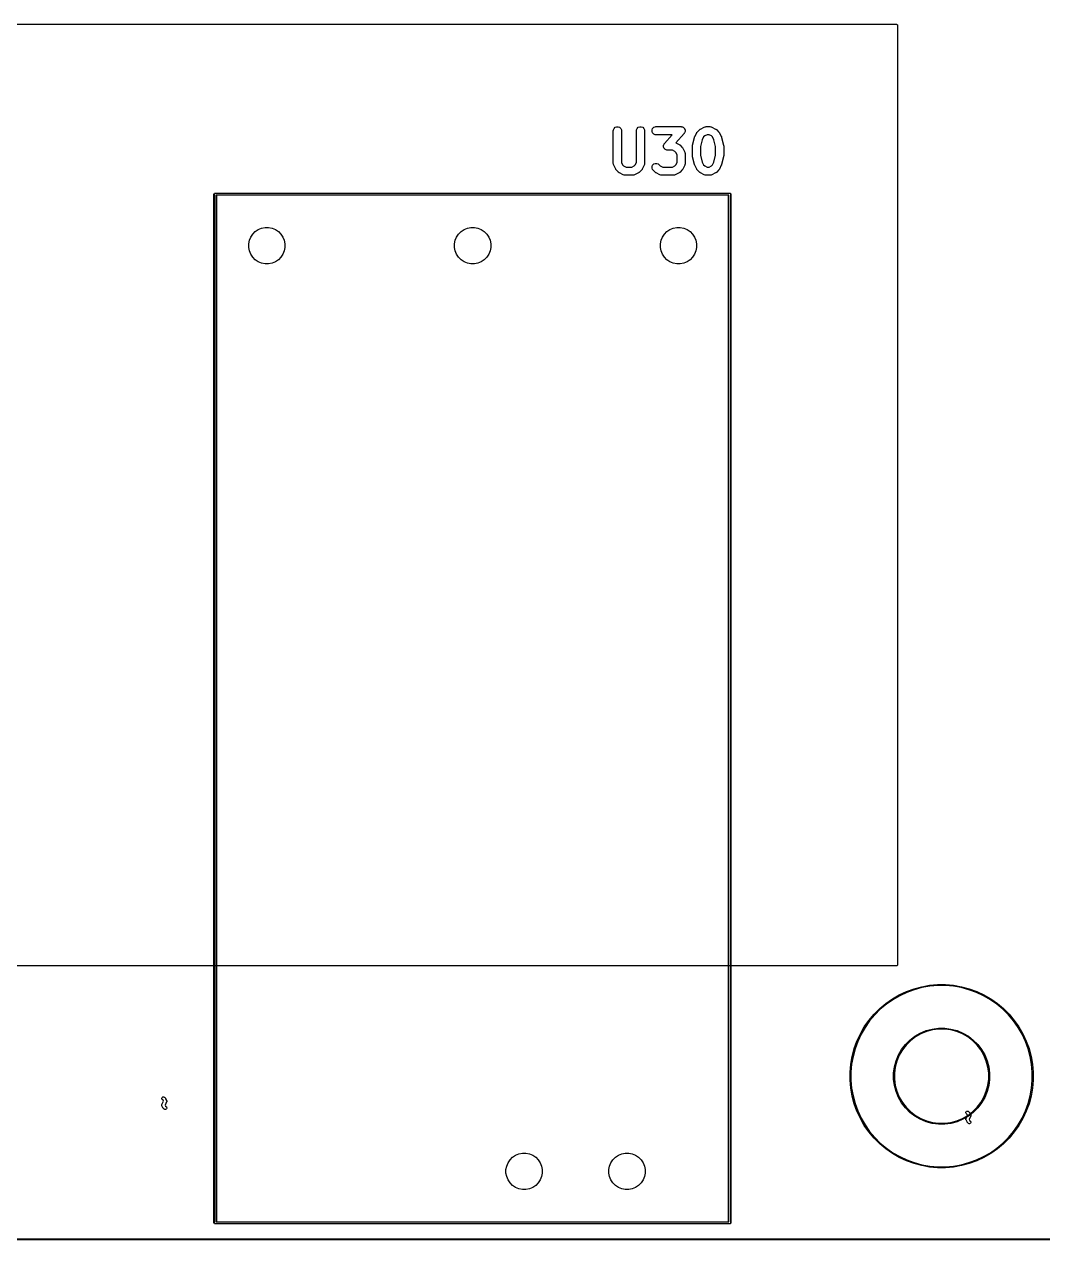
# Model space of a CAD drawing. Header units: inches. Extents: x 0.38 to 8.15, y -7.81 to -0.59.
# Drawn here: x 2.569 to 4.548, y -7.814 to -5.451 of the extents above; entities that cross this region are included whole.
import ezdxf

# ---------------------------------------------------------------- set-up
doc = ezdxf.new("R2010")
doc.units = ezdxf.units.IN
doc.header["$MEASUREMENT"] = 0
for name, color, linetype, true_color in [('B.Cu', 153, 'CONTINUOUS', 0x4d7fc4), ('B.Silkscreen', 31, 'CONTINUOUS', 0xe8b2a7), ('Edge.Cuts', 254, 'CONTINUOUS', 0xd0d2cd), ('F.Courtyard', 6, 'CONTINUOUS', 0xff26e2), ('F.Cu', 13, 'CONTINUOUS', 0xc83434), ('F.Fab', 9, 'CONTINUOUS', 0xafafaf), ('F.Silkscreen', 41, 'CONTINUOUS', 0xf2eda1), ('User.2', 161, 'CONTINUOUS', 0x5994dc)]:
    doc.layers.add(name, color=color, linetype=linetype, true_color=true_color)

msp = doc.modelspace()

# ---------------------------------------------------------------- linework, layer by layer
at = {"layer": 'B.Cu', "linetype": 'CONTINUOUS'}
for p, q in [((3.0089, -5.8644), (3.0128, -5.8586)), ((3.0128, -5.8586), (3.0177, -5.8537)), ((3.0177, -5.8537), (3.0235, -5.8499)), ((3.0235, -5.8499), (3.0299, -5.8472)), ((3.0299, -5.8472), (3.0367, -5.8458)), ((3.0367, -5.8458), (3.0436, -5.8458)), ((3.0436, -5.8458), (3.0504, -5.8472)), ((3.0504, -5.8472), (3.0569, -5.8499)), ((3.0569, -5.8499), (3.0626, -5.8537)), ((3.0626, -5.8537), (3.0675, -5.8586)), ((3.0675, -5.8586), (3.0714, -5.8644)), ((3.4089, -5.8644), (3.4128, -5.8586)), ((3.4128, -5.8586), (3.4177, -5.8537)), ((3.4177, -5.8537), (3.4235, -5.8499)), ((3.4235, -5.8499), (3.4299, -5.8472)), ((3.4299, -5.8472), (3.4367, -5.8458)), ((3.4367, -5.8458), (3.4436, -5.8458)), ((3.4436, -5.8458), (3.4504, -5.8472)), ((3.4504, -5.8472), (3.4569, -5.8499)), ((3.4569, -5.8499), (3.4626, -5.8537)), ((3.4626, -5.8537), (3.4675, -5.8586)), ((3.4675, -5.8586), (3.4714, -5.8644)), ((3.8089, -5.8644), (3.8128, -5.8586)), ((3.8128, -5.8586), (3.8177, -5.8537)), ((3.8177, -5.8537), (3.8235, -5.8499)), ((3.8235, -5.8499), (3.8299, -5.8472)), ((3.8299, -5.8472), (3.8367, -5.8458)), ((3.8367, -5.8458), (3.8436, -5.8458)), ((3.8436, -5.8458), (3.8504, -5.8472)), ((3.8504, -5.8472), (3.8569, -5.8499)), ((3.8569, -5.8499), (3.8626, -5.8537)), ((3.8626, -5.8537), (3.8675, -5.8586)), ((3.8675, -5.8586), (3.8714, -5.8644)), ((3.0049, -5.8776), (3.0063, -5.8708)), ((3.0049, -5.8846), (3.0049, -5.8776)), ((3.0063, -5.8708), (3.0089, -5.8644)), ((3.0714, -5.8644), (3.0741, -5.8708)), ((3.0741, -5.8708), (3.0754, -5.8776)), ((3.0754, -5.8776), (3.0754, -5.8846)), ((3.4049, -5.8776), (3.4063, -5.8708)), ((3.4049, -5.8846), (3.4049, -5.8776)), ((3.4063, -5.8708), (3.4089, -5.8644)), ((3.4714, -5.8644), (3.4741, -5.8708)), ((3.4741, -5.8708), (3.4754, -5.8776)), ((3.4754, -5.8776), (3.4754, -5.8846)), ((3.8049, -5.8776), (3.8063, -5.8708)), ((3.8049, -5.8846), (3.8049, -5.8776)), ((3.8063, -5.8708), (3.8089, -5.8644)), ((3.8714, -5.8644), (3.8741, -5.8708)), ((3.8741, -5.8708), (3.8754, -5.8776)), ((3.8754, -5.8776), (3.8754, -5.8846)), ((3.0063, -5.8914), (3.0049, -5.8846)), ((3.0089, -5.8978), (3.0063, -5.8914)), ((3.0128, -5.9036), (3.0089, -5.8978)), ((3.0177, -5.9085), (3.0128, -5.9036)), ((3.0675, -5.9036), (3.0626, -5.9085)), ((3.0714, -5.8978), (3.0675, -5.9036)), ((3.0741, -5.8914), (3.0714, -5.8978)), ((3.0754, -5.8846), (3.0741, -5.8914)), ((3.4063, -5.8914), (3.4049, -5.8846)), ((3.4089, -5.8978), (3.4063, -5.8914)), ((3.4128, -5.9036), (3.4089, -5.8978)), ((3.4177, -5.9085), (3.4128, -5.9036)), ((3.4675, -5.9036), (3.4626, -5.9085)), ((3.4714, -5.8978), (3.4675, -5.9036)), ((3.4741, -5.8914), (3.4714, -5.8978)), ((3.4754, -5.8846), (3.4741, -5.8914)), ((3.8063, -5.8914), (3.8049, -5.8846)), ((3.8089, -5.8978), (3.8063, -5.8914)), ((3.8128, -5.9036), (3.8089, -5.8978)), ((3.8177, -5.9085), (3.8128, -5.9036)), ((3.8675, -5.9036), (3.8626, -5.9085)), ((3.8714, -5.8978), (3.8675, -5.9036)), ((3.8741, -5.8914), (3.8714, -5.8978)), ((3.8754, -5.8846), (3.8741, -5.8914)), ((3.0235, -5.9124), (3.0177, -5.9085)), ((3.0299, -5.915), (3.0235, -5.9124)), ((3.0367, -5.9164), (3.0299, -5.915)), ((3.0436, -5.9164), (3.0367, -5.9164)), ((3.0504, -5.915), (3.0436, -5.9164)), ((3.0569, -5.9124), (3.0504, -5.915)), ((3.0626, -5.9085), (3.0569, -5.9124)), ((3.4235, -5.9124), (3.4177, -5.9085)), ((3.4299, -5.915), (3.4235, -5.9124)), ((3.4367, -5.9164), (3.4299, -5.915)), ((3.4436, -5.9164), (3.4367, -5.9164)), ((3.4504, -5.915), (3.4436, -5.9164)), ((3.4569, -5.9124), (3.4504, -5.915)), ((3.4626, -5.9085), (3.4569, -5.9124)), ((3.8235, -5.9124), (3.8177, -5.9085)), ((3.8299, -5.915), (3.8235, -5.9124)), ((3.8367, -5.9164), (3.8299, -5.915)), ((3.8436, -5.9164), (3.8367, -5.9164)), ((3.8504, -5.915), (3.8436, -5.9164)), ((3.8569, -5.9124), (3.8504, -5.915)), ((3.8626, -5.9085), (3.8569, -5.9124)), ((3.5128, -7.6586), (3.5177, -7.6537)), ((3.5177, -7.6537), (3.5235, -7.6499)), ((3.5235, -7.6499), (3.5299, -7.6472)), ((3.5299, -7.6472), (3.5367, -7.6458)), ((3.5367, -7.6458), (3.5436, -7.6458)), ((3.5436, -7.6458), (3.5504, -7.6472)), ((3.5504, -7.6472), (3.5569, -7.6499)), ((3.5569, -7.6499), (3.5626, -7.6537)), ((3.5626, -7.6537), (3.5675, -7.6586)), ((3.7128, -7.6586), (3.7177, -7.6537)), ((3.7177, -7.6537), (3.7235, -7.6499)), ((3.7235, -7.6499), (3.7299, -7.6472)), ((3.7299, -7.6472), (3.7367, -7.6458)), ((3.7367, -7.6458), (3.7436, -7.6458)), ((3.7436, -7.6458), (3.7504, -7.6472)), ((3.7504, -7.6472), (3.7569, -7.6499)), ((3.7569, -7.6499), (3.7626, -7.6537)), ((3.7626, -7.6537), (3.7675, -7.6586)), ((3.5049, -7.6776), (3.5063, -7.6708)), ((3.5049, -7.6846), (3.5049, -7.6776)), ((3.5063, -7.6708), (3.5089, -7.6644)), ((3.5089, -7.6644), (3.5128, -7.6586)), ((3.5675, -7.6586), (3.5714, -7.6644)), ((3.5714, -7.6644), (3.5741, -7.6708)), ((3.5741, -7.6708), (3.5754, -7.6776)), ((3.5754, -7.6776), (3.5754, -7.6846)), ((3.7049, -7.6776), (3.7063, -7.6708)), ((3.7049, -7.6846), (3.7049, -7.6776)), ((3.7063, -7.6708), (3.7089, -7.6644)), ((3.7089, -7.6644), (3.7128, -7.6586)), ((3.7675, -7.6586), (3.7714, -7.6644)), ((3.7714, -7.6644), (3.7741, -7.6708)), ((3.7741, -7.6708), (3.7754, -7.6776)), ((3.7754, -7.6776), (3.7754, -7.6846)), ((3.5063, -7.6914), (3.5049, -7.6846)), ((3.5089, -7.6978), (3.5063, -7.6914)), ((3.5128, -7.7036), (3.5089, -7.6978)), ((3.5177, -7.7085), (3.5128, -7.7036)), ((3.5675, -7.7036), (3.5626, -7.7085)), ((3.5714, -7.6978), (3.5675, -7.7036)), ((3.5741, -7.6914), (3.5714, -7.6978)), ((3.5754, -7.6846), (3.5741, -7.6914)), ((3.7063, -7.6914), (3.7049, -7.6846)), ((3.7089, -7.6978), (3.7063, -7.6914)), ((3.7128, -7.7036), (3.7089, -7.6978)), ((3.7177, -7.7085), (3.7128, -7.7036)), ((3.7675, -7.7036), (3.7626, -7.7085)), ((3.7714, -7.6978), (3.7675, -7.7036)), ((3.7741, -7.6914), (3.7714, -7.6978)), ((3.7754, -7.6846), (3.7741, -7.6914)), ((3.5235, -7.7124), (3.5177, -7.7085)), ((3.5299, -7.715), (3.5235, -7.7124)), ((3.5367, -7.7164), (3.5299, -7.715)), ((3.5436, -7.7164), (3.5367, -7.7164)), ((3.5504, -7.715), (3.5436, -7.7164)), ((3.5569, -7.7124), (3.5504, -7.715)), ((3.5626, -7.7085), (3.5569, -7.7124)), ((3.7235, -7.7124), (3.7177, -7.7085)), ((3.7299, -7.715), (3.7235, -7.7124)), ((3.7367, -7.7164), (3.7299, -7.715)), ((3.7436, -7.7164), (3.7367, -7.7164)), ((3.7504, -7.715), (3.7436, -7.7164)), ((3.7569, -7.7124), (3.7504, -7.715)), ((3.7626, -7.7085), (3.7569, -7.7124))]:
    msp.add_line(p, q, dxfattribs=at)
at = {"layer": 'B.Silkscreen', "linetype": 'CONTINUOUS'}
for p, q in [((2.9374, -5.7811), (2.9376, -5.7803)), ((2.9374, -7.7811), (2.9374, -5.7811)), ((2.9376, -5.7803), (2.9386, -5.7793)), ((2.9386, -5.7793), (2.9394, -5.7791)), ((2.9394, -5.7791), (3.9394, -5.7791)), ((2.9413, -5.7831), (2.9413, -7.7791)), ((3.9374, -5.7831), (2.9413, -5.7831)), ((3.9374, -7.7791), (3.9374, -5.7831)), ((3.9394, -5.7791), (3.9401, -5.7793)), ((3.9401, -5.7793), (3.9412, -5.7803)), ((3.9412, -5.7803), (3.9413, -5.7811)), ((3.9413, -5.7811), (3.9413, -7.7811)), ((2.9376, -7.7819), (2.9374, -7.7811)), ((2.9386, -7.7829), (2.9376, -7.7819)), ((2.9394, -7.7831), (2.9386, -7.7829)), ((3.9394, -7.7831), (2.9394, -7.7831)), ((2.9413, -7.7791), (3.9374, -7.7791)), ((3.9401, -7.7829), (3.9394, -7.7831)), ((3.9412, -7.7819), (3.9401, -7.7829)), ((3.9413, -7.7811), (3.9412, -7.7819))]:
    msp.add_line(p, q, dxfattribs=at)
at = {"layer": 'Edge.Cuts', "linetype": 'CONTINUOUS'}
for p, q in [((4.2899, -7.4258), (4.2996, -7.4183)), ((4.3006, -7.4198), (4.2911, -7.4271)), ((4.2996, -7.4183), (4.3102, -7.4122)), ((4.311, -7.4138), (4.3006, -7.4198)), ((4.3102, -7.4122), (4.3215, -7.4075)), ((4.3221, -7.4092), (4.311, -7.4138)), ((4.3215, -7.4075), (4.3333, -7.4044)), ((4.3337, -7.4061), (4.3221, -7.4092)), ((4.3333, -7.4044), (4.3455, -7.4028)), ((4.3456, -7.4045), (4.3337, -7.4061)), ((4.3455, -7.4028), (4.3577, -7.4028)), ((4.3576, -7.4045), (4.3456, -7.4045)), ((4.3695, -7.4061), (4.3576, -7.4045)), ((4.3577, -7.4028), (4.3698, -7.4044)), ((4.3811, -7.4092), (4.3695, -7.4061)), ((4.3698, -7.4044), (4.3816, -7.4075)), ((4.3921, -7.4138), (4.3811, -7.4092)), ((4.3816, -7.4075), (4.3929, -7.4122)), ((4.4025, -7.4198), (4.3921, -7.4138)), ((4.3929, -7.4122), (4.4035, -7.4183)), ((4.4121, -7.4271), (4.4025, -7.4198)), ((4.4035, -7.4183), (4.4132, -7.4258)), ((4.2738, -7.4441), (4.2813, -7.4344)), ((4.2826, -7.4356), (4.2753, -7.4451)), ((4.2813, -7.4344), (4.2899, -7.4258)), ((4.2911, -7.4271), (4.2826, -7.4356)), ((4.4205, -7.4356), (4.4121, -7.4271)), ((4.4132, -7.4258), (4.4219, -7.4344)), ((4.4278, -7.4451), (4.4205, -7.4356)), ((4.4219, -7.4344), (4.4293, -7.4441)), ((4.2599, -7.4778), (4.263, -7.466)), ((4.2647, -7.4666), (4.2616, -7.4782)), ((4.263, -7.466), (4.2677, -7.4547)), ((4.2693, -7.4555), (4.2647, -7.4666)), ((4.2677, -7.4547), (4.2738, -7.4441)), ((4.2753, -7.4451), (4.2693, -7.4555)), ((4.4338, -7.4555), (4.4278, -7.4451)), ((4.4293, -7.4441), (4.4354, -7.4547)), ((4.4384, -7.4666), (4.4338, -7.4555)), ((4.4354, -7.4547), (4.4401, -7.466)), ((4.4415, -7.4782), (4.4384, -7.4666)), ((4.4401, -7.466), (4.4433, -7.4778)), ((4.2583, -7.4899), (4.2599, -7.4778)), ((4.2583, -7.4901), (4.2583, -7.4899)), ((4.2583, -7.5022), (4.2583, -7.4901)), ((4.2616, -7.4782), (4.26, -7.4901)), ((4.26, -7.4901), (4.26, -7.5021)), ((4.4431, -7.4901), (4.4415, -7.4782)), ((4.4431, -7.5021), (4.4431, -7.4901)), ((4.4433, -7.4778), (4.4449, -7.4899)), ((4.4449, -7.4899), (4.4449, -7.5022)), ((4.2599, -7.5143), (4.2583, -7.5022)), ((4.263, -7.5261), (4.2599, -7.5143)), ((4.26, -7.5021), (4.2616, -7.514)), ((4.2616, -7.514), (4.2647, -7.5255)), ((4.4384, -7.5255), (4.4415, -7.514)), ((4.4433, -7.5143), (4.4401, -7.5261)), ((4.4415, -7.514), (4.4431, -7.5021)), ((4.4449, -7.5022), (4.4433, -7.5143)), ((4.2677, -7.5374), (4.263, -7.5261)), ((4.2647, -7.5255), (4.2693, -7.5366)), ((4.2738, -7.548), (4.2677, -7.5374)), ((4.2693, -7.5366), (4.2753, -7.547)), ((4.4278, -7.547), (4.4338, -7.5366)), ((4.4354, -7.5374), (4.4293, -7.548)), ((4.4338, -7.5366), (4.4384, -7.5255)), ((4.4401, -7.5261), (4.4354, -7.5374)), ((4.2813, -7.5577), (4.2738, -7.548)), ((4.2753, -7.547), (4.2826, -7.5565)), ((4.2899, -7.5664), (4.2813, -7.5577)), ((4.2826, -7.5565), (4.2911, -7.565)), ((4.4121, -7.565), (4.4205, -7.5565)), ((4.4219, -7.5577), (4.4132, -7.5664)), ((4.4205, -7.5565), (4.4278, -7.547)), ((4.4293, -7.548), (4.4219, -7.5577)), ((4.2996, -7.5738), (4.2899, -7.5664)), ((4.2911, -7.565), (4.3006, -7.5723)), ((4.3102, -7.5799), (4.2996, -7.5738)), ((4.3006, -7.5723), (4.311, -7.5783)), ((4.3215, -7.5846), (4.3102, -7.5799)), ((4.311, -7.5783), (4.3221, -7.5829)), ((4.3333, -7.5878), (4.3215, -7.5846)), ((4.3221, -7.5829), (4.3337, -7.586)), ((4.3695, -7.586), (4.3811, -7.5829)), ((4.3816, -7.5846), (4.3698, -7.5878)), ((4.3811, -7.5829), (4.3921, -7.5783)), ((4.3929, -7.5799), (4.3816, -7.5846)), ((4.3921, -7.5783), (4.4025, -7.5723)), ((4.4035, -7.5738), (4.3929, -7.5799)), ((4.4025, -7.5723), (4.4121, -7.565)), ((4.4132, -7.5664), (4.4035, -7.5738)), ((4.3455, -7.5894), (4.3333, -7.5878)), ((4.3337, -7.586), (4.3456, -7.5876)), ((4.3577, -7.5894), (4.3455, -7.5894)), ((4.3456, -7.5876), (4.3576, -7.5876)), ((4.3576, -7.5876), (4.3695, -7.586)), ((4.3698, -7.5878), (4.3577, -7.5894)), ((8.1083, -7.814), (0.5906, -7.814)), ((0.5915, -7.812), (8.1073, -7.812))]:
    msp.add_line(p, q, dxfattribs=at)
at = {"layer": 'F.Courtyard', "linetype": 'CONTINUOUS'}
for p, q in [((4.298, -7.3262), (4.313, -7.3221)), ((4.3134, -7.3239), (4.2985, -7.3279)), ((4.313, -7.3221), (4.3283, -7.3194)), ((4.3286, -7.3212), (4.3134, -7.3239)), ((4.3283, -7.3194), (4.3438, -7.3181)), ((4.3439, -7.3199), (4.3286, -7.3212)), ((4.3438, -7.3181), (4.3593, -7.3181)), ((4.3593, -7.3199), (4.3439, -7.3199)), ((4.3593, -7.3181), (4.3748, -7.3194)), ((4.3746, -7.3212), (4.3593, -7.3199)), ((4.3897, -7.3239), (4.3746, -7.3212)), ((4.3748, -7.3194), (4.3901, -7.3221)), ((4.4046, -7.3279), (4.3897, -7.3239)), ((4.3901, -7.3221), (4.4051, -7.3262)), ((4.2431, -7.3547), (4.2559, -7.3458)), ((4.2568, -7.3473), (4.2442, -7.3562)), ((4.2559, -7.3458), (4.2693, -7.338)), ((4.2701, -7.3396), (4.2568, -7.3473)), ((4.2693, -7.338), (4.2834, -7.3315)), ((4.2841, -7.3331), (4.2701, -7.3396)), ((4.2834, -7.3315), (4.298, -7.3262)), ((4.2985, -7.3279), (4.2841, -7.3331)), ((4.4191, -7.3331), (4.4046, -7.3279)), ((4.4051, -7.3262), (4.4197, -7.3315)), ((4.433, -7.3396), (4.4191, -7.3331)), ((4.4197, -7.3315), (4.4338, -7.338)), ((4.4463, -7.3473), (4.433, -7.3396)), ((4.4338, -7.338), (4.4473, -7.3458)), ((4.4589, -7.3562), (4.4463, -7.3473)), ((4.4473, -7.3458), (4.46, -7.3547)), ((4.2202, -7.3757), (4.2312, -7.3647)), ((4.2324, -7.366), (4.2216, -7.3769)), ((4.2312, -7.3647), (4.2431, -7.3547)), ((4.2442, -7.3562), (4.2324, -7.366)), ((4.4707, -7.366), (4.4589, -7.3562)), ((4.46, -7.3547), (4.4719, -7.3647)), ((4.4816, -7.3769), (4.4707, -7.366)), ((4.4719, -7.3647), (4.4829, -7.3757)), ((4.2013, -7.4003), (4.2102, -7.3876)), ((4.2117, -7.3887), (4.2028, -7.4013)), ((4.2102, -7.3876), (4.2202, -7.3757)), ((4.2216, -7.3769), (4.2117, -7.3887)), ((4.4915, -7.3887), (4.4816, -7.3769)), ((4.4829, -7.3757), (4.4929, -7.3876)), ((4.5003, -7.4013), (4.4915, -7.3887)), ((4.4929, -7.3876), (4.5018, -7.4003)), ((4.187, -7.4279), (4.1936, -7.4138)), ((4.1952, -7.4146), (4.1886, -7.4286)), ((4.1936, -7.4138), (4.2013, -7.4003)), ((4.2028, -7.4013), (4.1952, -7.4146)), ((4.508, -7.4146), (4.5003, -7.4013)), ((4.5018, -7.4003), (4.5096, -7.4138)), ((4.5145, -7.4286), (4.508, -7.4146)), ((4.5096, -7.4138), (4.5162, -7.4279)), ((4.1776, -7.4575), (4.1817, -7.4425)), ((4.1834, -7.443), (4.1794, -7.4579)), ((4.1817, -7.4425), (4.187, -7.4279)), ((4.1886, -7.4286), (4.1834, -7.443)), ((4.5198, -7.443), (4.5145, -7.4286)), ((4.5162, -7.4279), (4.5215, -7.4425)), ((4.5237, -7.4579), (4.5198, -7.443)), ((4.5215, -7.4425), (4.5255, -7.4575)), ((4.1749, -7.4728), (4.1776, -7.4575)), ((4.1794, -7.4579), (4.1767, -7.473)), ((4.5264, -7.473), (4.5237, -7.4579)), ((4.5255, -7.4575), (4.5282, -7.4728)), ((4.1736, -7.4883), (4.1749, -7.4728)), ((4.1736, -7.4884), (4.1736, -7.4883)), ((4.1736, -7.5038), (4.1736, -7.4884)), ((4.1767, -7.473), (4.1754, -7.4884)), ((4.1754, -7.4884), (4.1754, -7.5038)), ((4.5278, -7.4884), (4.5264, -7.473)), ((4.5278, -7.5038), (4.5278, -7.4884)), ((4.5282, -7.4728), (4.5296, -7.4883)), ((4.5296, -7.4883), (4.5296, -7.5038)), ((4.1749, -7.5193), (4.1736, -7.5038)), ((4.1754, -7.5038), (4.1767, -7.5191)), ((4.5264, -7.5191), (4.5278, -7.5038)), ((4.5296, -7.5038), (4.5282, -7.5193)), ((4.1776, -7.5346), (4.1749, -7.5193)), ((4.1767, -7.5191), (4.1794, -7.5342)), ((4.1817, -7.5496), (4.1776, -7.5346)), ((4.1794, -7.5342), (4.1834, -7.5491)), ((4.5198, -7.5491), (4.5237, -7.5342)), ((4.5255, -7.5346), (4.5215, -7.5496)), ((4.5237, -7.5342), (4.5264, -7.5191)), ((4.5282, -7.5193), (4.5255, -7.5346)), ((4.187, -7.5642), (4.1817, -7.5496)), ((4.1834, -7.5491), (4.1886, -7.5635)), ((4.5145, -7.5635), (4.5198, -7.5491)), ((4.5215, -7.5496), (4.5162, -7.5642)), ((4.1936, -7.5783), (4.187, -7.5642)), ((4.1886, -7.5635), (4.1952, -7.5775)), ((4.2013, -7.5918), (4.1936, -7.5783)), ((4.1952, -7.5775), (4.2028, -7.5908)), ((4.5003, -7.5908), (4.508, -7.5775)), ((4.5096, -7.5783), (4.5018, -7.5918)), ((4.508, -7.5775), (4.5145, -7.5635)), ((4.5162, -7.5642), (4.5096, -7.5783)), ((4.2102, -7.6045), (4.2013, -7.5918)), ((4.2028, -7.5908), (4.2117, -7.6034)), ((4.2202, -7.6164), (4.2102, -7.6045)), ((4.2117, -7.6034), (4.2216, -7.6152)), ((4.4816, -7.6152), (4.4915, -7.6034)), ((4.4929, -7.6045), (4.4829, -7.6164)), ((4.4915, -7.6034), (4.5003, -7.5908)), ((4.5018, -7.5918), (4.4929, -7.6045)), ((4.2312, -7.6274), (4.2202, -7.6164)), ((4.2216, -7.6152), (4.2324, -7.6261)), ((4.2431, -7.6374), (4.2312, -7.6274)), ((4.2324, -7.6261), (4.2442, -7.636)), ((4.4589, -7.636), (4.4707, -7.6261)), ((4.4719, -7.6274), (4.46, -7.6374)), ((4.4707, -7.6261), (4.4816, -7.6152)), ((4.4829, -7.6164), (4.4719, -7.6274)), ((4.2559, -7.6463), (4.2431, -7.6374)), ((4.2442, -7.636), (4.2568, -7.6448)), ((4.2693, -7.6541), (4.2559, -7.6463)), ((4.2568, -7.6448), (4.2701, -7.6525)), ((4.2834, -7.6607), (4.2693, -7.6541)), ((4.2701, -7.6525), (4.2841, -7.659)), ((4.4191, -7.659), (4.433, -7.6525)), ((4.4338, -7.6541), (4.4197, -7.6607)), ((4.433, -7.6525), (4.4463, -7.6448)), ((4.4473, -7.6463), (4.4338, -7.6541)), ((4.4463, -7.6448), (4.4589, -7.636)), ((4.46, -7.6374), (4.4473, -7.6463)), ((4.298, -7.666), (4.2834, -7.6607)), ((4.2841, -7.659), (4.2985, -7.6642)), ((4.313, -7.67), (4.298, -7.666)), ((4.2985, -7.6642), (4.3134, -7.6682)), ((4.3283, -7.6727), (4.313, -7.67)), ((4.3134, -7.6682), (4.3286, -7.6709)), ((4.3438, -7.674), (4.3283, -7.6727)), ((4.3286, -7.6709), (4.3439, -7.6722)), ((4.3593, -7.674), (4.3438, -7.674)), ((4.3439, -7.6722), (4.3593, -7.6722)), ((4.3593, -7.6722), (4.3746, -7.6709)), ((4.3748, -7.6727), (4.3593, -7.674)), ((4.3746, -7.6709), (4.3897, -7.6682)), ((4.3901, -7.67), (4.3748, -7.6727)), ((4.3897, -7.6682), (4.4046, -7.6642)), ((4.4051, -7.666), (4.3901, -7.67)), ((4.4046, -7.6642), (4.4191, -7.659)), ((4.4197, -7.6607), (4.4051, -7.666))]:
    msp.add_line(p, q, dxfattribs=at)
at = {"layer": 'F.Cu', "linetype": 'CONTINUOUS'}
for p, q in [((3.0089, -5.8644), (3.0128, -5.8586)), ((3.0128, -5.8586), (3.0177, -5.8537)), ((3.0177, -5.8537), (3.0235, -5.8499)), ((3.0235, -5.8499), (3.0299, -5.8472)), ((3.0299, -5.8472), (3.0367, -5.8458)), ((3.0367, -5.8458), (3.0436, -5.8458)), ((3.0436, -5.8458), (3.0504, -5.8472)), ((3.0504, -5.8472), (3.0569, -5.8499)), ((3.0569, -5.8499), (3.0626, -5.8537)), ((3.0626, -5.8537), (3.0675, -5.8586)), ((3.0675, -5.8586), (3.0714, -5.8644)), ((3.4089, -5.8644), (3.4128, -5.8586)), ((3.4128, -5.8586), (3.4177, -5.8537)), ((3.4177, -5.8537), (3.4235, -5.8499)), ((3.4235, -5.8499), (3.4299, -5.8472)), ((3.4299, -5.8472), (3.4367, -5.8458)), ((3.4367, -5.8458), (3.4436, -5.8458)), ((3.4436, -5.8458), (3.4504, -5.8472)), ((3.4504, -5.8472), (3.4569, -5.8499)), ((3.4569, -5.8499), (3.4626, -5.8537)), ((3.4626, -5.8537), (3.4675, -5.8586)), ((3.4675, -5.8586), (3.4714, -5.8644)), ((3.8089, -5.8644), (3.8128, -5.8586)), ((3.8128, -5.8586), (3.8177, -5.8537)), ((3.8177, -5.8537), (3.8235, -5.8499)), ((3.8235, -5.8499), (3.8299, -5.8472)), ((3.8299, -5.8472), (3.8367, -5.8458)), ((3.8367, -5.8458), (3.8436, -5.8458)), ((3.8436, -5.8458), (3.8504, -5.8472)), ((3.8504, -5.8472), (3.8569, -5.8499)), ((3.8569, -5.8499), (3.8626, -5.8537)), ((3.8626, -5.8537), (3.8675, -5.8586)), ((3.8675, -5.8586), (3.8714, -5.8644)), ((3.0049, -5.8776), (3.0063, -5.8708)), ((3.0049, -5.8846), (3.0049, -5.8776)), ((3.0063, -5.8708), (3.0089, -5.8644)), ((3.0714, -5.8644), (3.0741, -5.8708)), ((3.0741, -5.8708), (3.0754, -5.8776)), ((3.0754, -5.8776), (3.0754, -5.8846)), ((3.4049, -5.8776), (3.4063, -5.8708)), ((3.4049, -5.8846), (3.4049, -5.8776)), ((3.4063, -5.8708), (3.4089, -5.8644)), ((3.4714, -5.8644), (3.4741, -5.8708)), ((3.4741, -5.8708), (3.4754, -5.8776)), ((3.4754, -5.8776), (3.4754, -5.8846)), ((3.8049, -5.8776), (3.8063, -5.8708)), ((3.8049, -5.8846), (3.8049, -5.8776)), ((3.8063, -5.8708), (3.8089, -5.8644)), ((3.8714, -5.8644), (3.8741, -5.8708)), ((3.8741, -5.8708), (3.8754, -5.8776)), ((3.8754, -5.8776), (3.8754, -5.8846)), ((3.0063, -5.8914), (3.0049, -5.8846)), ((3.0089, -5.8978), (3.0063, -5.8914)), ((3.0128, -5.9036), (3.0089, -5.8978)), ((3.0177, -5.9085), (3.0128, -5.9036)), ((3.0675, -5.9036), (3.0626, -5.9085)), ((3.0714, -5.8978), (3.0675, -5.9036)), ((3.0741, -5.8914), (3.0714, -5.8978)), ((3.0754, -5.8846), (3.0741, -5.8914)), ((3.4063, -5.8914), (3.4049, -5.8846)), ((3.4089, -5.8978), (3.4063, -5.8914)), ((3.4128, -5.9036), (3.4089, -5.8978)), ((3.4177, -5.9085), (3.4128, -5.9036)), ((3.4675, -5.9036), (3.4626, -5.9085)), ((3.4714, -5.8978), (3.4675, -5.9036)), ((3.4741, -5.8914), (3.4714, -5.8978)), ((3.4754, -5.8846), (3.4741, -5.8914)), ((3.8063, -5.8914), (3.8049, -5.8846)), ((3.8089, -5.8978), (3.8063, -5.8914)), ((3.8128, -5.9036), (3.8089, -5.8978)), ((3.8177, -5.9085), (3.8128, -5.9036)), ((3.8675, -5.9036), (3.8626, -5.9085)), ((3.8714, -5.8978), (3.8675, -5.9036)), ((3.8741, -5.8914), (3.8714, -5.8978)), ((3.8754, -5.8846), (3.8741, -5.8914)), ((3.0235, -5.9124), (3.0177, -5.9085)), ((3.0299, -5.915), (3.0235, -5.9124)), ((3.0367, -5.9164), (3.0299, -5.915)), ((3.0436, -5.9164), (3.0367, -5.9164)), ((3.0504, -5.915), (3.0436, -5.9164)), ((3.0569, -5.9124), (3.0504, -5.915)), ((3.0626, -5.9085), (3.0569, -5.9124)), ((3.4235, -5.9124), (3.4177, -5.9085)), ((3.4299, -5.915), (3.4235, -5.9124)), ((3.4367, -5.9164), (3.4299, -5.915)), ((3.4436, -5.9164), (3.4367, -5.9164)), ((3.4504, -5.915), (3.4436, -5.9164)), ((3.4569, -5.9124), (3.4504, -5.915)), ((3.4626, -5.9085), (3.4569, -5.9124)), ((3.8235, -5.9124), (3.8177, -5.9085)), ((3.8299, -5.915), (3.8235, -5.9124)), ((3.8367, -5.9164), (3.8299, -5.915)), ((3.8436, -5.9164), (3.8367, -5.9164)), ((3.8504, -5.915), (3.8436, -5.9164)), ((3.8569, -5.9124), (3.8504, -5.915)), ((3.8626, -5.9085), (3.8569, -5.9124)), ((3.5128, -7.6586), (3.5177, -7.6537)), ((3.5177, -7.6537), (3.5235, -7.6499)), ((3.5235, -7.6499), (3.5299, -7.6472)), ((3.5299, -7.6472), (3.5367, -7.6458)), ((3.5367, -7.6458), (3.5436, -7.6458)), ((3.5436, -7.6458), (3.5504, -7.6472)), ((3.5504, -7.6472), (3.5569, -7.6499)), ((3.5569, -7.6499), (3.5626, -7.6537)), ((3.5626, -7.6537), (3.5675, -7.6586)), ((3.7128, -7.6586), (3.7177, -7.6537)), ((3.7177, -7.6537), (3.7235, -7.6499)), ((3.7235, -7.6499), (3.7299, -7.6472)), ((3.7299, -7.6472), (3.7367, -7.6458)), ((3.7367, -7.6458), (3.7436, -7.6458)), ((3.7436, -7.6458), (3.7504, -7.6472)), ((3.7504, -7.6472), (3.7569, -7.6499)), ((3.7569, -7.6499), (3.7626, -7.6537)), ((3.7626, -7.6537), (3.7675, -7.6586)), ((3.5049, -7.6776), (3.5063, -7.6708)), ((3.5049, -7.6846), (3.5049, -7.6776)), ((3.5063, -7.6708), (3.5089, -7.6644)), ((3.5089, -7.6644), (3.5128, -7.6586)), ((3.5675, -7.6586), (3.5714, -7.6644)), ((3.5714, -7.6644), (3.5741, -7.6708)), ((3.5741, -7.6708), (3.5754, -7.6776)), ((3.5754, -7.6776), (3.5754, -7.6846)), ((3.7049, -7.6776), (3.7063, -7.6708)), ((3.7049, -7.6846), (3.7049, -7.6776)), ((3.7063, -7.6708), (3.7089, -7.6644)), ((3.7089, -7.6644), (3.7128, -7.6586)), ((3.7675, -7.6586), (3.7714, -7.6644)), ((3.7714, -7.6644), (3.7741, -7.6708)), ((3.7741, -7.6708), (3.7754, -7.6776)), ((3.7754, -7.6776), (3.7754, -7.6846)), ((3.5063, -7.6914), (3.5049, -7.6846)), ((3.5089, -7.6978), (3.5063, -7.6914)), ((3.5128, -7.7036), (3.5089, -7.6978)), ((3.5177, -7.7085), (3.5128, -7.7036)), ((3.5675, -7.7036), (3.5626, -7.7085)), ((3.5714, -7.6978), (3.5675, -7.7036)), ((3.5741, -7.6914), (3.5714, -7.6978)), ((3.5754, -7.6846), (3.5741, -7.6914)), ((3.7063, -7.6914), (3.7049, -7.6846)), ((3.7089, -7.6978), (3.7063, -7.6914)), ((3.7128, -7.7036), (3.7089, -7.6978)), ((3.7177, -7.7085), (3.7128, -7.7036)), ((3.7675, -7.7036), (3.7626, -7.7085)), ((3.7714, -7.6978), (3.7675, -7.7036)), ((3.7741, -7.6914), (3.7714, -7.6978)), ((3.7754, -7.6846), (3.7741, -7.6914)), ((3.5235, -7.7124), (3.5177, -7.7085)), ((3.5299, -7.715), (3.5235, -7.7124)), ((3.5367, -7.7164), (3.5299, -7.715)), ((3.5436, -7.7164), (3.5367, -7.7164)), ((3.5504, -7.715), (3.5436, -7.7164)), ((3.5569, -7.7124), (3.5504, -7.715)), ((3.5626, -7.7085), (3.5569, -7.7124)), ((3.7235, -7.7124), (3.7177, -7.7085)), ((3.7299, -7.715), (3.7235, -7.7124)), ((3.7367, -7.7164), (3.7299, -7.715)), ((3.7436, -7.7164), (3.7367, -7.7164)), ((3.7504, -7.715), (3.7436, -7.7164)), ((3.7569, -7.7124), (3.7504, -7.715)), ((3.7626, -7.7085), (3.7569, -7.7124))]:
    msp.add_line(p, q, dxfattribs=at)
at = {"layer": 'F.Fab', "linetype": 'CONTINUOUS'}
for p, q in [((2.836, -7.5386), (2.8365, -7.5376)), ((2.8365, -7.5376), (2.8373, -7.5367)), ((2.8373, -7.5367), (2.8383, -7.5363)), ((2.8383, -7.5363), (2.8395, -7.5363)), ((2.8395, -7.5363), (2.8406, -7.5367)), ((2.8406, -7.5367), (2.841, -7.5371)), ((2.841, -7.5371), (2.8429, -7.539)), ((2.836, -7.5398), (2.836, -7.5386)), ((2.8365, -7.5408), (2.836, -7.5398)), ((2.836, -7.552), (2.8361, -7.5518)), ((2.836, -7.5523), (2.836, -7.552)), ((2.836, -7.5527), (2.836, -7.5523)), ((2.8361, -7.5529), (2.836, -7.5527)), ((2.8361, -7.5515), (2.8363, -7.551)), ((2.8361, -7.5518), (2.8361, -7.5515)), ((2.8361, -7.5531), (2.8361, -7.5529)), ((2.8363, -7.5536), (2.8361, -7.5531)), ((2.8363, -7.551), (2.8394, -7.5448)), ((2.8382, -7.5574), (2.8363, -7.5536)), ((2.8368, -7.5413), (2.8365, -7.5408)), ((2.8384, -7.5428), (2.8368, -7.5413)), ((2.8383, -7.5576), (2.8382, -7.5574)), ((2.8383, -7.5577), (2.8383, -7.5576)), ((2.8384, -7.5578), (2.8383, -7.5577)), ((2.8394, -7.5448), (2.8384, -7.5428)), ((2.8385, -7.5579), (2.8384, -7.5578)), ((2.8387, -7.5582), (2.8385, -7.5579)), ((2.8385, -7.5579), (2.8385, -7.5579)), ((2.8406, -7.56), (2.8387, -7.5582)), ((2.841, -7.5604), (2.8406, -7.56)), ((2.8421, -7.5608), (2.841, -7.5604)), ((2.8432, -7.5608), (2.8421, -7.5608)), ((2.8453, -7.5461), (2.8422, -7.5523)), ((2.8422, -7.5523), (2.8432, -7.5543)), ((2.8429, -7.539), (2.8431, -7.5392)), ((2.8431, -7.5392), (2.8431, -7.5393)), ((2.8431, -7.5393), (2.8432, -7.5394)), ((2.8432, -7.5394), (2.8433, -7.5394)), ((2.8432, -7.5543), (2.8448, -7.5559)), ((2.8443, -7.5604), (2.8432, -7.5608)), ((2.8433, -7.5394), (2.8433, -7.5395)), ((2.8433, -7.5395), (2.8434, -7.5398)), ((2.8434, -7.5398), (2.8453, -7.5435)), ((2.8451, -7.5596), (2.8443, -7.5604)), ((2.8448, -7.5559), (2.8451, -7.5563)), ((2.8451, -7.5563), (2.8456, -7.5574)), ((2.8456, -7.5585), (2.8451, -7.5596)), ((2.8453, -7.5435), (2.8455, -7.544)), ((2.8455, -7.5456), (2.8453, -7.5461)), ((2.8455, -7.544), (2.8455, -7.5443)), ((2.8455, -7.5443), (2.8456, -7.5445)), ((2.8456, -7.5452), (2.8455, -7.5454)), ((2.8455, -7.5454), (2.8455, -7.5456)), ((2.8456, -7.5445), (2.8456, -7.5448)), ((2.8456, -7.5448), (2.8456, -7.5452)), ((2.8456, -7.5574), (2.8456, -7.5585)), ((4.3988, -7.5662), (4.3993, -7.5651)), ((4.3988, -7.5673), (4.3988, -7.5662)), ((4.3993, -7.5684), (4.3988, -7.5673)), ((4.3988, -7.5795), (4.3989, -7.5793)), ((4.3988, -7.5799), (4.3988, -7.5795)), ((4.3988, -7.5803), (4.3988, -7.5799)), ((4.3989, -7.5805), (4.3988, -7.5803)), ((4.3989, -7.5791), (4.3991, -7.5786)), ((4.3989, -7.5793), (4.3989, -7.5791)), ((4.3989, -7.5807), (4.3989, -7.5805)), ((4.3991, -7.5812), (4.3989, -7.5807)), ((4.3991, -7.5786), (4.4022, -7.5724)), ((4.401, -7.585), (4.3991, -7.5812)), ((4.3993, -7.5651), (4.4001, -7.5643)), ((4.3996, -7.5688), (4.3993, -7.5684)), ((4.4012, -7.5704), (4.3996, -7.5688)), ((4.4001, -7.5643), (4.4011, -7.5639)), ((4.4011, -7.5852), (4.401, -7.585)), ((4.4011, -7.5639), (4.4023, -7.5639)), ((4.4011, -7.5853), (4.4011, -7.5852)), ((4.4012, -7.5854), (4.4011, -7.5853)), ((4.4022, -7.5724), (4.4012, -7.5704)), ((4.4013, -7.5854), (4.4012, -7.5854)), ((4.4013, -7.5855), (4.4013, -7.5854)), ((4.4015, -7.5857), (4.4013, -7.5855)), ((4.4034, -7.5876), (4.4015, -7.5857)), ((4.4023, -7.5639), (4.4034, -7.5643)), ((4.4034, -7.5643), (4.4038, -7.5647)), ((4.4038, -7.5647), (4.4057, -7.5665)), ((4.4081, -7.5737), (4.405, -7.5799)), ((4.405, -7.5799), (4.406, -7.5819)), ((4.4057, -7.5665), (4.4059, -7.5668)), ((4.4059, -7.5668), (4.4059, -7.5668)), ((4.4059, -7.5668), (4.406, -7.5669)), ((4.406, -7.5669), (4.406, -7.567)), ((4.406, -7.567), (4.4061, -7.5671)), ((4.406, -7.5819), (4.4076, -7.5834)), ((4.4061, -7.5671), (4.4062, -7.5673)), ((4.4062, -7.5673), (4.4081, -7.5711)), ((4.4076, -7.5834), (4.4079, -7.5839)), ((4.4079, -7.5839), (4.4084, -7.5849)), ((4.4081, -7.5711), (4.4083, -7.5716)), ((4.4083, -7.5732), (4.4081, -7.5737)), ((4.4083, -7.5716), (4.4083, -7.5718)), ((4.4083, -7.5718), (4.4084, -7.572)), ((4.4084, -7.5728), (4.4083, -7.573)), ((4.4083, -7.573), (4.4083, -7.5732)), ((4.4084, -7.572), (4.4084, -7.5724)), ((4.4084, -7.5724), (4.4084, -7.5728)), ((4.4084, -7.5849), (4.4084, -7.5861)), ((4.4038, -7.588), (4.4034, -7.5876)), ((4.4049, -7.5884), (4.4038, -7.588)), ((4.406, -7.5884), (4.4049, -7.5884)), ((4.4071, -7.588), (4.406, -7.5884)), ((4.4079, -7.5871), (4.4071, -7.588)), ((4.4084, -7.5861), (4.4079, -7.5871))]:
    msp.add_line(p, q, dxfattribs=at)
at = {"layer": 'F.Silkscreen', "linetype": 'CONTINUOUS'}
for p, q in [((3.7135, -5.6577), (3.7137, -5.6561)), ((3.7135, -5.7214), (3.7135, -5.6577)), ((3.7137, -5.6561), (3.7149, -5.6533)), ((3.7149, -5.6533), (3.717, -5.6511)), ((3.717, -5.6511), (3.7199, -5.6499)), ((3.7199, -5.6499), (3.7229, -5.6499)), ((3.7229, -5.6499), (3.7258, -5.6511)), ((3.7258, -5.6511), (3.728, -5.6533)), ((3.728, -5.6533), (3.7291, -5.6561)), ((3.7291, -5.6561), (3.7293, -5.6577)), ((3.7293, -5.6577), (3.7293, -5.7195)), ((3.7585, -5.6577), (3.7587, -5.6561)), ((3.7585, -5.7195), (3.7585, -5.6577)), ((3.7587, -5.6561), (3.7599, -5.6533)), ((3.7599, -5.6533), (3.762, -5.6511)), ((3.762, -5.6511), (3.7649, -5.6499)), ((3.7649, -5.6499), (3.7679, -5.6499)), ((3.7679, -5.6499), (3.7708, -5.6511)), ((3.7708, -5.6511), (3.773, -5.6533)), ((3.773, -5.6533), (3.7741, -5.6561)), ((3.7741, -5.6561), (3.7743, -5.6577)), ((3.7743, -5.6577), (3.7743, -5.7214)), ((3.7887, -5.6561), (3.7899, -5.6533)), ((3.7887, -5.6592), (3.7887, -5.6561)), ((3.7899, -5.662), (3.7887, -5.6592)), ((3.7899, -5.6533), (3.792, -5.6511)), ((3.792, -5.6642), (3.7899, -5.662)), ((3.792, -5.6511), (3.7949, -5.6499)), ((3.7949, -5.6654), (3.792, -5.6642)), ((3.7949, -5.6499), (3.7964, -5.6498)), ((3.7964, -5.6655), (3.7949, -5.6654)), ((3.7964, -5.6498), (3.8451, -5.6498)), ((3.8278, -5.6655), (3.7964, -5.6655)), ((3.813, -5.6825), (3.8278, -5.6655)), ((3.8511, -5.6628), (3.835, -5.6813)), ((3.8451, -5.6498), (3.846, -5.6499)), ((3.846, -5.6499), (3.8462, -5.6498)), ((3.8462, -5.6498), (3.8463, -5.6499)), ((3.8463, -5.6499), (3.8467, -5.6499)), ((3.8467, -5.6499), (3.8479, -5.6504)), ((3.8479, -5.6504), (3.8491, -5.6508)), ((3.8491, -5.6508), (3.8493, -5.651)), ((3.8493, -5.651), (3.8495, -5.6511)), ((3.8495, -5.6511), (3.8504, -5.652)), ((3.8504, -5.652), (3.8514, -5.6529)), ((3.8515, -5.6622), (3.8511, -5.6628)), ((3.8514, -5.6529), (3.8515, -5.6531)), ((3.8515, -5.6531), (3.8517, -5.6533)), ((3.8517, -5.662), (3.8515, -5.6622)), ((3.8517, -5.6533), (3.8522, -5.6545)), ((3.852, -5.6616), (3.8517, -5.6619)), ((3.8517, -5.6619), (3.8517, -5.662)), ((3.8524, -5.6604), (3.852, -5.6616)), ((3.8522, -5.6545), (3.8527, -5.6556)), ((3.8529, -5.6592), (3.8524, -5.6604)), ((3.8527, -5.6556), (3.8528, -5.6559)), ((3.8528, -5.6559), (3.8529, -5.6561)), ((3.8529, -5.6561), (3.8529, -5.6574)), ((3.8529, -5.6574), (3.853, -5.6587)), ((3.853, -5.6587), (3.8529, -5.6589)), ((3.8529, -5.6589), (3.8529, -5.6592)), ((3.8675, -5.6857), (3.8713, -5.6707)), ((3.8713, -5.6706), (3.8715, -5.6699)), ((3.8713, -5.6707), (3.8713, -5.6706)), ((3.8713, -5.6706), (3.8713, -5.6706)), ((3.8715, -5.6699), (3.8718, -5.6693)), ((3.8718, -5.6691), (3.8756, -5.6616)), ((3.8718, -5.6692), (3.8718, -5.6691)), ((3.8718, -5.6693), (3.8718, -5.6692)), ((3.8756, -5.6616), (3.876, -5.661)), ((3.876, -5.661), (3.8761, -5.6608)), ((3.8761, -5.6608), (3.8763, -5.6606)), ((3.8763, -5.6606), (3.8764, -5.6603)), ((3.8764, -5.6603), (3.8766, -5.6602)), ((3.8766, -5.6602), (3.8771, -5.6596)), ((3.8771, -5.6596), (3.8808, -5.6558)), ((3.8808, -5.6558), (3.8814, -5.6553)), ((3.8814, -5.6553), (3.8816, -5.6552)), ((3.8816, -5.6552), (3.8818, -5.655)), ((3.8818, -5.655), (3.882, -5.6549)), ((3.882, -5.6549), (3.8822, -5.6548)), ((3.8822, -5.6548), (3.8829, -5.6544)), ((3.8829, -5.6544), (3.8904, -5.6506)), ((3.8891, -5.6698), (3.8863, -5.6754)), ((3.8911, -5.6679), (3.8891, -5.6698)), ((3.8904, -5.6506), (3.8918, -5.6501)), ((3.8957, -5.6655), (3.8911, -5.6679)), ((3.8918, -5.6501), (3.8921, -5.65)), ((3.8921, -5.65), (3.8924, -5.6499)), ((3.8924, -5.6499), (3.8939, -5.6498)), ((3.8939, -5.6498), (3.9014, -5.6498)), ((3.8995, -5.6655), (3.8957, -5.6655)), ((3.9042, -5.6679), (3.8995, -5.6655)), ((3.9014, -5.6498), (3.9029, -5.6499)), ((3.9029, -5.6499), (3.9032, -5.65)), ((3.9032, -5.65), (3.9035, -5.6501)), ((3.9035, -5.6501), (3.9049, -5.6506)), ((3.9062, -5.6698), (3.9042, -5.6679)), ((3.9049, -5.6506), (3.9124, -5.6544)), ((3.909, -5.6754), (3.9062, -5.6698)), ((3.9124, -5.6544), (3.9131, -5.6548)), ((3.9131, -5.6548), (3.9133, -5.6549)), ((3.9133, -5.6549), (3.9135, -5.655)), ((3.9135, -5.655), (3.9137, -5.6552)), ((3.9137, -5.6552), (3.9139, -5.6553)), ((3.9139, -5.6553), (3.9145, -5.6558)), ((3.9145, -5.6558), (3.9182, -5.6596)), ((3.9182, -5.6596), (3.9187, -5.6602)), ((3.9187, -5.6602), (3.9189, -5.6603)), ((3.9189, -5.6603), (3.919, -5.6606)), ((3.919, -5.6606), (3.9192, -5.6608)), ((3.9192, -5.6608), (3.9193, -5.661)), ((3.9193, -5.661), (3.9197, -5.6616)), ((3.9197, -5.6616), (3.9234, -5.6691)), ((3.9234, -5.6691), (3.9235, -5.6692)), ((3.9235, -5.6692), (3.9235, -5.6693)), ((3.9235, -5.6693), (3.9237, -5.6699)), ((3.9237, -5.6699), (3.924, -5.6706)), ((3.924, -5.6706), (3.924, -5.6706)), ((3.924, -5.6706), (3.924, -5.6707)), ((3.924, -5.6707), (3.9278, -5.6857)), ((3.8111, -5.6866), (3.8112, -5.6864)), ((3.8112, -5.6879), (3.8111, -5.6866)), ((3.8112, -5.6861), (3.8117, -5.6849)), ((3.8112, -5.6864), (3.8112, -5.6861)), ((3.8112, -5.6892), (3.8112, -5.6879)), ((3.8113, -5.6894), (3.8112, -5.6892)), ((3.8113, -5.6897), (3.8113, -5.6894)), ((3.8119, -5.6908), (3.8113, -5.6897)), ((3.8117, -5.6849), (3.8121, -5.6837)), ((3.8124, -5.692), (3.8119, -5.6908)), ((3.8121, -5.6837), (3.8123, -5.6834)), ((3.8123, -5.6834), (3.8124, -5.6833)), ((3.8124, -5.6833), (3.8125, -5.6831)), ((3.8125, -5.6922), (3.8124, -5.692)), ((3.8125, -5.6831), (3.813, -5.6825)), ((3.8127, -5.6925), (3.8125, -5.6922)), ((3.8136, -5.6933), (3.8127, -5.6925)), ((3.8145, -5.6942), (3.8136, -5.6933)), ((3.8148, -5.6943), (3.8145, -5.6942)), ((3.815, -5.6945), (3.8148, -5.6943)), ((3.8162, -5.6949), (3.815, -5.6945)), ((3.8174, -5.6954), (3.8162, -5.6949)), ((3.835, -5.6813), (3.8412, -5.6844)), ((3.8412, -5.6844), (3.8418, -5.6848)), ((3.8418, -5.6848), (3.842, -5.6849)), ((3.842, -5.6849), (3.8422, -5.685)), ((3.8422, -5.685), (3.8425, -5.6852)), ((3.8425, -5.6852), (3.8426, -5.6853)), ((3.8426, -5.6853), (3.8432, -5.6858)), ((3.8432, -5.6858), (3.847, -5.6896)), ((3.847, -5.6896), (3.8475, -5.6902)), ((3.8475, -5.6902), (3.8476, -5.6903)), ((3.8476, -5.6903), (3.8478, -5.6906)), ((3.8478, -5.6906), (3.8479, -5.6908)), ((3.8479, -5.6908), (3.848, -5.691)), ((3.848, -5.691), (3.8484, -5.6916)), ((3.8484, -5.6916), (3.8522, -5.6991)), ((3.8673, -5.6873), (3.8674, -5.6867)), ((3.8673, -5.6874), (3.8673, -5.6873)), ((3.8673, -5.6877), (3.8673, -5.6874)), ((3.8673, -5.7064), (3.8673, -5.6877)), ((3.8674, -5.6861), (3.8675, -5.686)), ((3.8674, -5.6867), (3.8674, -5.6861)), ((3.8675, -5.686), (3.8675, -5.6857)), ((3.8863, -5.6754), (3.883, -5.6886)), ((3.883, -5.6886), (3.883, -5.7054)), ((3.9123, -5.6886), (3.909, -5.6754)), ((3.9123, -5.7054), (3.9123, -5.6886)), ((3.9278, -5.6857), (3.9278, -5.686)), ((3.9278, -5.686), (3.9279, -5.6861)), ((3.9279, -5.6861), (3.9279, -5.6867)), ((3.9279, -5.6867), (3.928, -5.6873)), ((3.928, -5.6873), (3.928, -5.6874)), ((3.928, -5.6874), (3.928, -5.6877)), ((3.928, -5.6877), (3.928, -5.7064)), ((3.8177, -5.6954), (3.8174, -5.6954)), ((3.8179, -5.6955), (3.8177, -5.6954)), ((3.8181, -5.6954), (3.8179, -5.6955)), ((3.8189, -5.6955), (3.8181, -5.6954)), ((3.8283, -5.6955), (3.8189, -5.6955)), ((3.833, -5.6979), (3.8283, -5.6955)), ((3.8349, -5.6998), (3.833, -5.6979)), ((3.8373, -5.7045), (3.8349, -5.6998)), ((3.8373, -5.7195), (3.8373, -5.7045)), ((3.8522, -5.6991), (3.8527, -5.7006)), ((3.8527, -5.7006), (3.8528, -5.7009)), ((3.8528, -5.7009), (3.8529, -5.7011)), ((3.8529, -5.7011), (3.853, -5.7026)), ((3.853, -5.7026), (3.853, -5.7214)), ((3.8673, -5.7067), (3.8673, -5.7064)), ((3.8673, -5.7068), (3.8673, -5.7067)), ((3.8674, -5.7074), (3.8673, -5.7068)), ((3.8674, -5.7079), (3.8674, -5.7074)), ((3.8675, -5.708), (3.8674, -5.7079)), ((3.8675, -5.7083), (3.8675, -5.708)), ((3.8713, -5.7233), (3.8675, -5.7083)), ((3.883, -5.7054), (3.8863, -5.7186)), ((3.8863, -5.7186), (3.8891, -5.7242)), ((3.9062, -5.7242), (3.909, -5.7186)), ((3.909, -5.7186), (3.9123, -5.7054)), ((3.9278, -5.7083), (3.924, -5.7233)), ((3.9279, -5.7079), (3.9278, -5.708)), ((3.9278, -5.708), (3.9278, -5.7083)), ((3.928, -5.7068), (3.9279, -5.7074)), ((3.9279, -5.7074), (3.9279, -5.7079)), ((3.928, -5.7064), (3.928, -5.7067)), ((3.928, -5.7067), (3.928, -5.7068)), ((3.7137, -5.7229), (3.7135, -5.7214)), ((3.7138, -5.7232), (3.7137, -5.7229)), ((3.7138, -5.7235), (3.7138, -5.7232)), ((3.7144, -5.7249), (3.7138, -5.7235)), ((3.7181, -5.7324), (3.7144, -5.7249)), ((3.7185, -5.7331), (3.7181, -5.7324)), ((3.7186, -5.7333), (3.7185, -5.7331)), ((3.7188, -5.7335), (3.7186, -5.7333)), ((3.7189, -5.7337), (3.7188, -5.7335)), ((3.7191, -5.7339), (3.7189, -5.7337)), ((3.7196, -5.7345), (3.7191, -5.7339)), ((3.7233, -5.7382), (3.7196, -5.7345)), ((3.7239, -5.7387), (3.7233, -5.7382)), ((3.7241, -5.7389), (3.7239, -5.7387)), ((3.7243, -5.739), (3.7241, -5.7389)), ((3.7245, -5.7392), (3.7243, -5.739)), ((3.7247, -5.7393), (3.7245, -5.7392)), ((3.7254, -5.7397), (3.7247, -5.7393)), ((3.7329, -5.7434), (3.7254, -5.7397)), ((3.7293, -5.7195), (3.7316, -5.7242)), ((3.7316, -5.7242), (3.7336, -5.7262)), ((3.7336, -5.7262), (3.7383, -5.7285)), ((3.7383, -5.7285), (3.7495, -5.7285)), ((3.7495, -5.7285), (3.7542, -5.7262)), ((3.7542, -5.7262), (3.7562, -5.7242)), ((3.7624, -5.7397), (3.7549, -5.7434)), ((3.7562, -5.7242), (3.7585, -5.7195)), ((3.7631, -5.7393), (3.7624, -5.7397)), ((3.7633, -5.7392), (3.7631, -5.7393)), ((3.7635, -5.739), (3.7633, -5.7392)), ((3.7637, -5.7389), (3.7635, -5.739)), ((3.7639, -5.7387), (3.7637, -5.7389)), ((3.7645, -5.7382), (3.7639, -5.7387)), ((3.7682, -5.7345), (3.7645, -5.7382)), ((3.7687, -5.7339), (3.7682, -5.7345)), ((3.7689, -5.7337), (3.7687, -5.7339)), ((3.769, -5.7335), (3.7689, -5.7337)), ((3.7692, -5.7333), (3.769, -5.7335)), ((3.7693, -5.7331), (3.7692, -5.7333)), ((3.7697, -5.7324), (3.7693, -5.7331)), ((3.7734, -5.7249), (3.7697, -5.7324)), ((3.774, -5.7235), (3.7734, -5.7249)), ((3.7741, -5.7229), (3.774, -5.7232)), ((3.774, -5.7232), (3.774, -5.7235)), ((3.7743, -5.7214), (3.7741, -5.7229)), ((3.7887, -5.7274), (3.7899, -5.7245)), ((3.7887, -5.7304), (3.7887, -5.7274)), ((3.7899, -5.7333), (3.7887, -5.7304)), ((3.7899, -5.7245), (3.792, -5.7223)), ((3.7908, -5.7345), (3.7899, -5.7333)), ((3.7946, -5.7382), (3.7908, -5.7345)), ((3.792, -5.7223), (3.7949, -5.7212)), ((3.7952, -5.7387), (3.7946, -5.7382)), ((3.7949, -5.7212), (3.7979, -5.7212)), ((3.7953, -5.7389), (3.7952, -5.7387)), ((3.7956, -5.739), (3.7953, -5.7389)), ((3.7958, -5.7392), (3.7956, -5.739)), ((3.796, -5.7393), (3.7958, -5.7392)), ((3.7966, -5.7397), (3.796, -5.7393)), ((3.8041, -5.7434), (3.7966, -5.7397)), ((3.7979, -5.7212), (3.8008, -5.7223)), ((3.8008, -5.7223), (3.802, -5.7233)), ((3.802, -5.7233), (3.8048, -5.7262)), ((3.8048, -5.7262), (3.8095, -5.7285)), ((3.8095, -5.7285), (3.8283, -5.7285)), ((3.8283, -5.7285), (3.833, -5.7262)), ((3.833, -5.7262), (3.8349, -5.7242)), ((3.8412, -5.7397), (3.8337, -5.7434)), ((3.8349, -5.7242), (3.8373, -5.7195)), ((3.8418, -5.7393), (3.8412, -5.7397)), ((3.842, -5.7392), (3.8418, -5.7393)), ((3.8422, -5.739), (3.842, -5.7392)), ((3.8425, -5.7389), (3.8422, -5.739)), ((3.8426, -5.7387), (3.8425, -5.7389)), ((3.8432, -5.7382), (3.8426, -5.7387)), ((3.847, -5.7345), (3.8432, -5.7382)), ((3.8475, -5.7339), (3.847, -5.7345)), ((3.8476, -5.7337), (3.8475, -5.7339)), ((3.8478, -5.7335), (3.8476, -5.7337)), ((3.8479, -5.7333), (3.8478, -5.7335)), ((3.848, -5.7331), (3.8479, -5.7333)), ((3.8484, -5.7324), (3.848, -5.7331)), ((3.8522, -5.7249), (3.8484, -5.7324)), ((3.8527, -5.7235), (3.8522, -5.7249)), ((3.8528, -5.7232), (3.8527, -5.7235)), ((3.8529, -5.7229), (3.8528, -5.7232)), ((3.853, -5.7214), (3.8529, -5.7229)), ((3.8713, -5.7234), (3.8713, -5.7233)), ((3.8713, -5.7235), (3.8713, -5.7234)), ((3.8715, -5.7241), (3.8713, -5.7235)), ((3.8718, -5.7248), (3.8715, -5.7241)), ((3.8718, -5.7249), (3.8718, -5.7248)), ((3.8718, -5.7248), (3.8718, -5.7248)), ((3.8756, -5.7324), (3.8718, -5.7249)), ((3.876, -5.7331), (3.8756, -5.7324)), ((3.8761, -5.7333), (3.876, -5.7331)), ((3.8763, -5.7335), (3.8761, -5.7333)), ((3.8764, -5.7337), (3.8763, -5.7335)), ((3.8766, -5.7339), (3.8764, -5.7337)), ((3.8771, -5.7345), (3.8766, -5.7339)), ((3.8808, -5.7382), (3.8771, -5.7345)), ((3.8814, -5.7387), (3.8808, -5.7382)), ((3.8816, -5.7389), (3.8814, -5.7387)), ((3.8818, -5.739), (3.8816, -5.7389)), ((3.882, -5.7392), (3.8818, -5.739)), ((3.8822, -5.7393), (3.882, -5.7392)), ((3.8829, -5.7397), (3.8822, -5.7393)), ((3.8904, -5.7434), (3.8829, -5.7397)), ((3.8891, -5.7242), (3.8911, -5.7262)), ((3.8911, -5.7262), (3.8957, -5.7285)), ((3.8957, -5.7285), (3.8995, -5.7285)), ((3.8995, -5.7285), (3.9042, -5.7262)), ((3.9042, -5.7262), (3.9062, -5.7242)), ((3.9124, -5.7397), (3.9049, -5.7434)), ((3.9131, -5.7393), (3.9124, -5.7397)), ((3.9133, -5.7392), (3.9131, -5.7393)), ((3.9135, -5.739), (3.9133, -5.7392)), ((3.9137, -5.7389), (3.9135, -5.739)), ((3.9139, -5.7387), (3.9137, -5.7389)), ((3.9145, -5.7382), (3.9139, -5.7387)), ((3.9182, -5.7345), (3.9145, -5.7382)), ((3.9187, -5.7339), (3.9182, -5.7345)), ((3.9189, -5.7337), (3.9187, -5.7339)), ((3.919, -5.7335), (3.9189, -5.7337)), ((3.9192, -5.7333), (3.919, -5.7335)), ((3.9193, -5.7331), (3.9192, -5.7333)), ((3.9197, -5.7324), (3.9193, -5.7331)), ((3.9234, -5.7249), (3.9197, -5.7324)), ((3.9235, -5.7248), (3.9234, -5.7249)), ((3.9237, -5.7241), (3.9235, -5.7248)), ((3.9235, -5.7248), (3.9235, -5.7248)), ((3.924, -5.7235), (3.9237, -5.7241)), ((3.924, -5.7233), (3.924, -5.7234)), ((3.924, -5.7234), (3.924, -5.7235)), ((3.7343, -5.744), (3.7329, -5.7434)), ((3.7346, -5.744), (3.7343, -5.744)), ((3.7349, -5.7441), (3.7346, -5.744)), ((3.7364, -5.7443), (3.7349, -5.7441)), ((3.7514, -5.7443), (3.7364, -5.7443)), ((3.7529, -5.7441), (3.7514, -5.7443)), ((3.7532, -5.744), (3.7529, -5.7441)), ((3.7535, -5.744), (3.7532, -5.744)), ((3.7549, -5.7434), (3.7535, -5.744)), ((3.8056, -5.744), (3.8041, -5.7434)), ((3.8059, -5.744), (3.8056, -5.744)), ((3.8061, -5.7441), (3.8059, -5.744)), ((3.8076, -5.7443), (3.8061, -5.7441)), ((3.8301, -5.7443), (3.8076, -5.7443)), ((3.8317, -5.7441), (3.8301, -5.7443)), ((3.8319, -5.744), (3.8317, -5.7441)), ((3.8322, -5.744), (3.8319, -5.744)), ((3.8337, -5.7434), (3.8322, -5.744)), ((3.8918, -5.744), (3.8904, -5.7434)), ((3.8921, -5.744), (3.8918, -5.744)), ((3.8924, -5.7441), (3.8921, -5.744)), ((3.8939, -5.7443), (3.8924, -5.7441)), ((3.9014, -5.7443), (3.8939, -5.7443)), ((3.9029, -5.7441), (3.9014, -5.7443)), ((3.9032, -5.744), (3.9029, -5.7441)), ((3.9035, -5.744), (3.9032, -5.744)), ((3.9049, -5.7434), (3.9035, -5.744)), ((2.9382, -5.7811), (2.9383, -5.7803)), ((2.9382, -7.7811), (2.9382, -5.7811)), ((2.9383, -5.7803), (2.9394, -5.7793)), ((2.9394, -5.7793), (2.9402, -5.7791)), ((2.9402, -5.7791), (3.9402, -5.7791)), ((2.9421, -5.7831), (2.9421, -7.7791)), ((3.9382, -5.7831), (2.9421, -5.7831)), ((3.9382, -7.7791), (3.9382, -5.7831)), ((3.9402, -5.7791), (3.9409, -5.7793)), ((3.9409, -5.7793), (3.942, -5.7803)), ((3.942, -5.7803), (3.9421, -5.7811)), ((3.9421, -5.7811), (3.9421, -7.7811)), ((2.9383, -7.7819), (2.9382, -7.7811)), ((2.9394, -7.7829), (2.9383, -7.7819)), ((2.9402, -7.7831), (2.9394, -7.7829)), ((3.9402, -7.7831), (2.9402, -7.7831)), ((2.9421, -7.7791), (3.9382, -7.7791)), ((3.9409, -7.7829), (3.9402, -7.7831)), ((3.942, -7.7819), (3.9409, -7.7829)), ((3.9421, -7.7811), (3.942, -7.7819))]:
    msp.add_line(p, q, dxfattribs=at)
at = {"layer": 'User.2', "linetype": 'CONTINUOUS'}
for p, q in [((0.7441, -5.4508), (4.2638, -5.4508)), ((4.2638, -5.4508), (4.2645, -5.4509)), ((4.2645, -5.4509), (4.2656, -5.452)), ((4.2656, -5.452), (4.2657, -5.4528)), ((4.2657, -5.4528), (4.2657, -7.2795)), ((4.2638, -7.2815), (0.7441, -7.2815)), ((4.2645, -7.2813), (4.2638, -7.2815)), ((4.2656, -7.2803), (4.2645, -7.2813)), ((4.2657, -7.2795), (4.2656, -7.2803))]:
    msp.add_line(p, q, dxfattribs=at)

doc.saveas('drawing.dxf')
